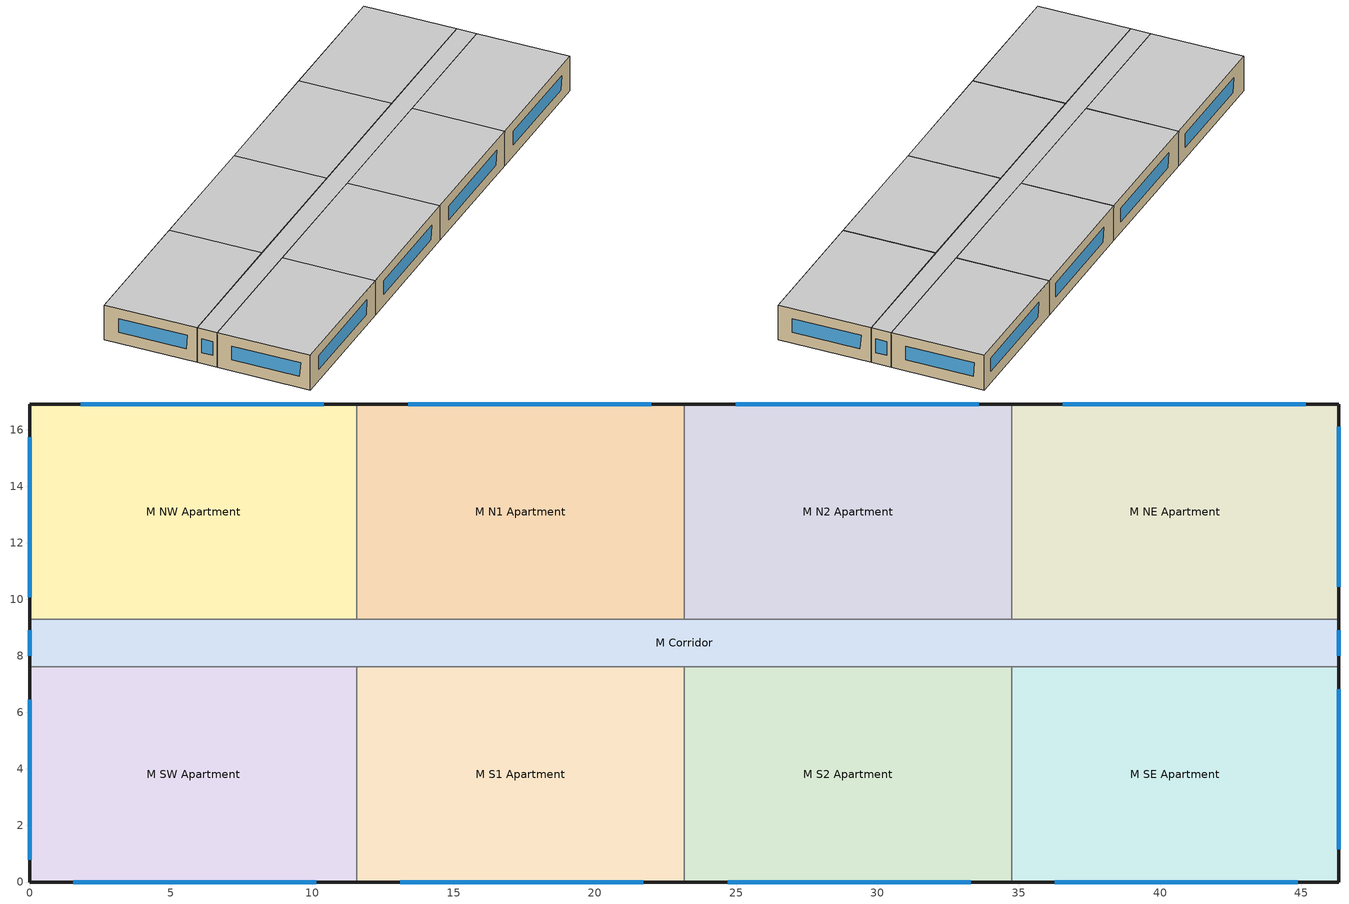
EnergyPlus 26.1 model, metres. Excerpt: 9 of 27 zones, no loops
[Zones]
M SW Apartment
 floor adiabatic (int_slab_floor): 0,7.62 11.58,7.62 11.58,0 0,0 z12.19
 wall outside (CN_Ext_Wall): 0,7.62 0,0 11.58,0 z12.19:15.24
 wall to M Corridor (int_wall): 11.58,7.62 0,7.62 z12.19:15.24
 wall to M S1 Apartment (int_wall): 11.58,0 11.58,7.62 z12.19:15.24
 window (ResWindow_U_0.45_SHGC_0.245): 1.53,0,14.34 1.53,0,13.16 9.96,0,13.16 10.13,0,14.36; 0,6.44,14.34 0,6.44,13.16 0,0.9,13.16 0,0.79,14.36
 ceiling adiabatic (int_slab_ceiling): 11.58,0 11.58,7.62 0,7.62 0,0 z15.24
M NW Apartment
 floor adiabatic (int_slab_floor): 0,16.92 11.58,16.92 11.58,9.3 0,9.3 z12.19
 wall outside (CN_Ext_Wall): 11.58,16.92 0,16.92 0,9.3 z12.19:15.24
 wall to M Corridor (int_wall): 0,9.3 11.58,9.3 z12.19:15.24
 wall to M N1 Apartment (int_wall): 11.58,9.3 11.58,16.92 z12.19:15.24
 window (ResWindow_U_0.45_SHGC_0.245): 0,15.74,14.34 0,15.74,13.16 0,10.2,13.16 0,10.08,14.36; 10.41,16.92,14.34 10.41,16.92,13.16 1.99,16.92,13.16 1.81,16.92,14.36
 ceiling adiabatic (int_slab_ceiling): 11.58,9.3 11.58,16.92 0,16.92 0,9.3 z15.24
M SE Apartment
 floor adiabatic (int_slab_floor): 34.75,7.62 46.33,7.62 46.33,0 34.75,0 z12.19
 wall outside (CN_Ext_Wall): 34.75,0 46.33,0 46.33,7.62 z12.19:15.24
 wall to M Corridor (int_wall): 46.33,7.62 34.75,7.62 z12.19:15.24
 window (ResWindow_U_0.45_SHGC_0.245): 36.28,0,14.34 36.28,0,13.16 44.71,0,13.16 44.88,0,14.36; 46.33,1.16,14.34 46.33,1.16,13.16 46.33,6.7,13.16 46.33,6.81,14.36
 ceiling adiabatic (int_slab_ceiling): 46.33,0 46.33,7.62 34.75,7.62 34.75,0 z15.24
M NE Apartment
 floor adiabatic (int_slab_floor): 34.75,16.92 46.33,16.92 46.33,9.3 34.75,9.3 z12.19
 wall outside (CN_Ext_Wall): 46.33,9.3 46.33,16.92 34.75,16.92 z12.19:15.24
 wall to M Corridor (int_wall): 34.75,9.3 46.33,9.3 z12.19:15.24
 window (ResWindow_U_0.45_SHGC_0.245): 45.16,16.92,14.34 45.16,16.92,13.16 36.73,16.92,13.16 36.56,16.92,14.36; 46.33,10.45,14.34 46.33,10.45,13.16 46.33,16,13.16 46.33,16.11,14.36
 ceiling adiabatic (int_slab_ceiling): 46.33,9.3 46.33,16.92 34.75,16.92 34.75,9.3 z15.24
M N1 Apartment
 floor adiabatic (int_slab_floor): 11.58,16.92 23.16,16.92 23.16,9.3 11.58,9.3 z12.19
 wall outside (CN_Ext_Wall): 23.16,16.92 11.58,16.92 z12.19:15.24
 wall to M Corridor (int_wall): 11.58,9.3 23.16,9.3 z12.19:15.24
 wall to M N2 Apartment (int_wall): 23.16,9.3 23.16,16.92 z12.19:15.24
 window (ResWindow_U_0.45_SHGC_0.245): 21.99,16.92,14.34 21.99,16.92,13.16 13.57,16.92,13.16 13.4,16.92,14.36
 ceiling adiabatic (int_slab_ceiling): 23.16,9.3 23.16,16.92 11.58,16.92 11.58,9.3 z15.24
M N2 Apartment
 floor adiabatic (int_slab_floor): 23.16,16.92 34.75,16.92 34.75,9.3 23.16,9.3 z12.19
 wall outside (CN_Ext_Wall): 34.75,16.92 23.16,16.92 z12.19:15.24
 wall to M Corridor (int_wall): 23.16,9.3 34.75,9.3 z12.19:15.24
 wall to M NE Apartment (int_wall): 34.75,9.3 34.75,16.92 z12.19:15.24
 window (ResWindow_U_0.45_SHGC_0.245): 33.58,16.92,14.34 33.58,16.92,13.16 25.15,16.92,13.16 24.98,16.92,14.36
 ceiling adiabatic (int_slab_ceiling): 34.75,9.3 34.75,16.92 23.16,16.92 23.16,9.3 z15.24
M S1 Apartment
 floor adiabatic (int_slab_floor): 11.58,7.62 23.16,7.62 23.16,0 11.58,0 z12.19
 wall outside (CN_Ext_Wall): 11.58,0 23.16,0 z12.19:15.24
 wall to M Corridor (int_wall): 23.16,7.62 11.58,7.62 z12.19:15.24
 wall to M S2 Apartment (int_wall): 23.16,0 23.16,7.62 z12.19:15.24
 window (ResWindow_U_0.45_SHGC_0.245): 13.12,0,14.34 13.12,0,13.16 21.54,0,13.16 21.72,0,14.36
 ceiling adiabatic (int_slab_ceiling): 23.16,0 23.16,7.62 11.58,7.62 11.58,0 z15.24
M S2 Apartment
 floor adiabatic (int_slab_floor): 23.16,7.62 34.75,7.62 34.75,0 23.16,0 z12.19
 wall outside (CN_Ext_Wall): 23.16,0 34.75,0 z12.19:15.24
 wall to M Corridor (int_wall): 34.75,7.62 23.16,7.62 z12.19:15.24
 wall to M SE Apartment (int_wall): 34.75,0 34.75,7.62 z12.19:15.24
 window (ResWindow_U_0.45_SHGC_0.245): 24.7,0,14.34 24.7,0,13.16 33.12,0,13.16 33.3,0,14.36
 ceiling adiabatic (int_slab_ceiling): 34.75,0 34.75,7.62 23.16,7.62 23.16,0 z15.24
M Corridor
 floor adiabatic (int_slab_floor): 0,9.3 46.33,9.3 46.33,7.62 0,7.62 z12.19
 wall outside (CN_Ext_Wall): 0,9.3 0,7.62 / 46.33,7.62 46.33,9.3 z12.19:15.24
 window (NonresWindow_U_0.45_SHGC_0.245): 0,8.91 0,8 / 46.33,8 46.33,8.91 z13.15:14.36
 ceiling adiabatic (int_slab_ceiling): 46.33,7.62 46.33,9.3 0,9.3 0,7.62 z15.24
[Building]
ApartmentHighRise: North Axis {deg}=0; Terrain=City; Loads Convergence Tolerance Value {W}=0.04; Temperature Convergence Tolerance Value {deltaC}=0.2; Solar Distribution=FullInteriorAndExterior; Maximum Number of Warmup Days=25; Minimum Number of Warmup Days=6
[Site:Location]
Atlanta-Hartsfield.Jackson.Intl.AP_GA_USA WMO=722190: Latitude {deg}=33.64; Longitude {deg}=-84.43; Time Zone {hr}=-5; Elevation {m}=313
[SizingPeriod:DesignDay] Day of Month=21; Dry-Bulb Temperature Range Modifier Type=DefaultMultipliers; Humidity Condition Type=Wetbulb; Barometric Pressure {Pa}=97621; Rain Indicator=No; Snow Indicator=No; Daylight Saving Time Indicator=No
Name | Month | Day Type | Maximum Dry-Bulb Temperature {C} | Daily Dry-Bulb Temperature Range {deltaC} | Wetbulb or DewPoint at Maximum Dry-Bulb {C} | Wind Speed {m/s} | Wind Direction {deg} | Solar Model Indicator | Sky Clearness | ASHRAE Clear Sky Optical Depth for Beam Irradiance (taub) | ASHRAE Clear Sky Optical Depth for Diffuse Irradiance (taud)
Atlanta-Hartsfield.Jackson.Intl.AP_GA_USA Ann Htg 99.6% Condns DB | 1 | WinterDesignDay | -6.3 | 0 | -6.3 | 5.3 | 320 | ASHRAEClearSky | 0
Atlanta-Hartsfield.Jackson.Intl.AP_GA_USA Ann Clg .4% Condns DB=>MWB | 7 | SummerDesignDay | 34.4 | 9.5 | 23.5 | 4 | 300 | ASHRAETau |  | 0.556 | 1.779
[Site:WaterMainsTemperature]
Calculation Method=CORRELATION; Annual Average Outdoor Air Temperature {C}=16.6; Maximum Difference In Monthly Average Outdoor Air Temperatures {deltaC}=22.5
[Site:GroundTemperature:FCfactorMethod]
16, 11.9, 7.7, 4, 7.9, 13.8, 17.2, 20.8, 24.8, 26.1, 26.5, 22.5
[Material]
Name | Roughness | Thickness {m} | Conductivity {W/m-K} | Density {kg/m3} | Specific Heat {J/kg-K} | Thermal Absorptance | Solar Absorptance | Visible Absorptance
Std Wood 6inch | MediumSmooth | 0.15 | 0.12 | 540 | 1210 | 0.9 | 0.7 | 0.7
G01 13mm gypsum board | Smooth | 0.0127 | 0.16 | 800 | 1090 | 0.9 | 0.7 | 0.5
100mm Normalweight concrete floor | MediumRough | 0.1016 | 2.31 | 2322 | 832
[Material:NoMass] Thermal Absorptance=0.9; Solar Absorptance=0.7
Name | Roughness | Thermal Resistance {m2-K/W} | Visible Absorptance
CP02 CARPET PAD | VeryRough | 0.21648 | 0.8
CN_Wall_Insulation | MediumRough | 1.496667 | 0.7
[Construction]
InteriorFurnishings: Std Wood 6inch
int_wall: G01 13mm gypsum board, G01 13mm gypsum board
int_slab_floor: 100mm Normalweight concrete floor, CP02 CARPET PAD
int_slab_ceiling: CP02 CARPET PAD, 100mm Normalweight concrete floor
NonresWindow_U_0.45_SHGC_0.245: Nonres Window Glazing Layer
ResWindow_U_0.45_SHGC_0.245: Res Window Glazing Layer
CN_Ext_Wall: CN_Wall_Insulation
[WindowMaterial:SimpleGlazingSystem] U-Factor {W/m2-K}=1.8; Solar Heat Gain Coefficient=0.35; Visible Transmittance=0.2695
Nonres Window Glazing Layer; Res Window Glazing Layer
[Zone] Type=1; Multiplier=1; Ceiling Height {m}=-9999; Volume {m3}=autocalculate; Floor Area {m2}=autocalculate; Part of Total Floor Area=Yes
M SW Apartment; M NW Apartment; M SE Apartment; M NE Apartment; M N1 Apartment; M N2 Apartment; M S1 Apartment; M S2 Apartment; M Corridor
[InternalMass] Construction=InteriorFurnishings; Surface Area {m2}=176.4981
Name | Zone or ZoneList
M SW Apartment_InternalMass_1 | M SW Apartment
M NW Apartment_InternalMass_1 | M NW Apartment
M SE Apartment_InternalMass_1 | M SE Apartment
M NE Apartment_InternalMass_1 | M NE Apartment
M N1 Apartment_InternalMass_1 | M N1 Apartment
M N2 Apartment_InternalMass_1 | M N2 Apartment
M S1 Apartment_InternalMass_1 | M S1 Apartment
M S2 Apartment_InternalMass_1 | M S2 Apartment
[People] Number of People Calculation Method=People; Activity Level Schedule=Activity Schedule
Name | Zone or ZoneList or Space or SpaceList | Number of People Schedule | Number of People | Fraction Radiant | Sensible Heat Fraction
M SW Apartment People | M SW Apartment | OCC_APT_SCH_WORKING_FAMILY | 2.5 | 0.3 | AUTOCALCULATE
M NW Apartment People | M NW Apartment | OCC_APT_SCH_STAY_HOME_FAMILY | 2.5 | 0.3 | AUTOCALCULATE
M SE Apartment People | M SE Apartment | OCC_APT_SCH_WORKING_FAMILY | 2.5 | 0.3 | AUTOCALCULATE
M NE Apartment People | M NE Apartment | OCC_APT_SCH_STAY_HOME_FAMILY | 2.5 | 0.3 | AUTOCALCULATE
M N1 Apartment People | M N1 Apartment | OCC_APT_SCH_STAY_HOME_FAMILY | 2.5 | 0.3 | AUTOCALCULATE
M N2 Apartment People | M N2 Apartment | OCC_APT_SCH_STAY_HOME_FAMILY | 2.5 | 0.3 | AUTOCALCULATE
M S1 Apartment People | M S1 Apartment | OCC_APT_SCH_WORKING_FAMILY | 2.5 | 0.3 | AUTOCALCULATE
M S2 Apartment People | M S2 Apartment | OCC_APT_SCH_WORKING_FAMILY | 2.5 | 0.3 | AUTOCALCULATE
M Corridor People | M Corridor | OCC_APT_SCH_CORRIDOR | 4.18 | 0.5 | autocalculate
[Lights] Design Level Calculation Method=Watts/Area; Return Air Fraction=0; Fraction Radiant=0.6; Fraction Visible=0.2; Fraction Replaceable=1; Return Air Fraction Calculated from Plenum Temperature=No
Name | Zone or ZoneList or Space or SpaceList | Schedule | Watts per Floor Area {W/m2}
M SW Apartment_Lights_hardwired | M SW Apartment | ltg_sch_apartment_hardwired | 4.52084
M NW Apartment_Lights_hardwired | M NW Apartment | ltg_sch_apartment_hardwired | 4.52084
M SE Apartment_Lights_hardwired | M SE Apartment | ltg_sch_apartment_hardwired | 4.52084
M NE Apartment_Lights_hardwired | M NE Apartment | ltg_sch_apartment_hardwired | 4.52084
M N1 Apartment_Lights_hardwired | M N1 Apartment | ltg_sch_apartment_hardwired | 4.52084
M N2 Apartment_Lights_hardwired | M N2 Apartment | ltg_sch_apartment_hardwired | 4.52084
M S1 Apartment_Lights_hardwired | M S1 Apartment | ltg_sch_apartment_hardwired | 4.52084
M S2 Apartment_Lights_hardwired | M S2 Apartment | ltg_sch_apartment_hardwired | 4.52084
M Corridor_Lights_hardwired | M Corridor | ltg_sch_corridor | 5.29046
M SW Apartment_Lights_plugin | M SW Apartment | ltg_sch_apartment_plugin | 0.96875
M NW Apartment_Lights_plugin | M NW Apartment | ltg_sch_apartment_plugin | 0.96875
M SE Apartment_Lights_plugin | M SE Apartment | ltg_sch_apartment_plugin | 0.96875
M NE Apartment_Lights_plugin | M NE Apartment | ltg_sch_apartment_plugin | 0.96875
M N1 Apartment_Lights_plugin | M N1 Apartment | ltg_sch_apartment_plugin | 0.96875
M N2 Apartment_Lights_plugin | M N2 Apartment | ltg_sch_apartment_plugin | 0.96875
M S1 Apartment_Lights_plugin | M S1 Apartment | ltg_sch_apartment_plugin | 0.96875
M S2 Apartment_Lights_plugin | M S2 Apartment | ltg_sch_apartment_plugin | 0.96875
[ElectricEquipment] Schedule=EQP_APT_SCH; Design Level Calculation Method=Watts/Area; Watts per Floor Area {W/m2}=6.67; Fraction Latent=0; Fraction Radiant=0.5; Fraction Lost=0
Name | Zone or ZoneList or Space or SpaceList
M SW Apartment_Plug_MSW_Equip | M SW Apartment
M NW Apartment_Plug_MNW_Equip | M NW Apartment
M SE Apartment_Plug_MSE_Equip | M SE Apartment
M NE Apartment_Plug_MNE_Equip | M NE Apartment
M N1 Apartment_Plug_MN1_Equip | M N1 Apartment
M N2 Apartment_Plug_MN2_Equip | M N2 Apartment
M S1 Apartment_Plug_MS1_Equip | M S1 Apartment
M S2 Apartment_Plug_MS2_Equip | M S2 Apartment
[ZoneInfiltration:DesignFlowRate] Schedule=INF_APT_SCH; Design Flow Rate Calculation Method=AirChanges/Hour; Air Changes per Hour {1/hr}=0.5; Constant Term Coefficient=1; Temperature Term Coefficient=0; Velocity Term Coefficient=0; Velocity Squared Term Coefficient=0
Name | Zone or ZoneList or Space or SpaceList
M SW Apartment_Infiltration | M SW Apartment
M NW Apartment_Infiltration | M NW Apartment
M SE Apartment_Infiltration | M SE Apartment
M NE Apartment_Infiltration | M NE Apartment
M N1 Apartment_Infiltration | M N1 Apartment
M N2 Apartment_Infiltration | M N2 Apartment
M S1 Apartment_Infiltration | M S1 Apartment
M S2 Apartment_Infiltration | M S2 Apartment
M Corridor_Infiltration | M Corridor
[Exterior:Lights]
Facade Lighting: Schedule=Exterior_Lgt_ALWAYS_ON; Design Level {W}=8200.91; Control Option=AstronomicalClock
[ZoneVentilation:WindandStackOpenArea] Opening Area {m2}=0.1181; Opening Area Fraction Schedule=Sliding_Doors_Ventilation_Availability_SCH; Opening Effectiveness=autocalculate; Height Difference {m}=15.2393; Discharge Coefficient for Opening=autocalculate; Minimum Indoor Temperature {C}=18.89; Maximum Indoor Temperature {C}=25.56; Delta Temperature {deltaC}=-100; Minimum Outdoor Temperature {C}=15.56; Maximum Outdoor Temperature {C}=23.89; Maximum Wind Speed {m/s}=40
Name | Zone or Space | Effective Angle {deg}
M SW Apartment Sliding Door Ventilation | M SW Apartment | 180
M NW Apartment Sliding Door Ventilation | M NW Apartment | 0
M SE Apartment Sliding Door Ventilation | M SE Apartment | 180
M NE Apartment Sliding Door Ventilation | M NE Apartment | 0
M N1 Apartment Sliding Door Ventilation | M N1 Apartment | 0
M N2 Apartment Sliding Door Ventilation | M N2 Apartment | 0
M S1 Apartment Sliding Door Ventilation | M S1 Apartment | 180
M S2 Apartment Sliding Door Ventilation | M S2 Apartment | 180
[AvailabilityManager:Scheduled] Schedule=All On
AirLoop G S1 Availability Manager; AirLoop G S2 Availability Manager; AirLoop M SW Availability Manager; AirLoop M NW Availability Manager; AirLoop M SE Availability Manager; AirLoop M NE Availability Manager; AirLoop M N1 Availability Manager; AirLoop M N2 Availability Manager; AirLoop M S1 Availability Manager; AirLoop M S2 Availability Manager; AirLoop T SW Availability Manager; AirLoop T NW Availability Manager; AirLoop T SE Availability Manager; AirLoop T NE Availability Manager; AirLoop T N1 Availability Manager; AirLoop T N2 Availability Manager; AirLoop T S1 Availability Manager; AirLoop T S2 Availability Manager
[EnergyManagementSystem:Actuator]
Name | Actuated Component Unique | Actuated Component Type | Actuated Component Control Type
S_LivingUnit_CLGSETP_Actuator | S CLGSETP_APT_SCH | Schedule:Compact | Schedule Value
S_LivingUnit_HTGSETP_Actuator | S HTGSETP_APT_SCH | Schedule:Compact | Schedule Value
N_LivingUnit_CLGSETP_Actuator | N CLGSETP_APT_SCH | Schedule:Compact | Schedule Value
N_LivingUnit_HTGSETP_Actuator | N HTGSETP_APT_SCH | Schedule:Compact | Schedule Value
CLGSETP_OFF_SCH_Actuator | CLGSETP_OFF_SCH_Yes_Optimum | Schedule:Compact | Schedule Value
HTGSETP_OFF_SCH_Actuator | HTGSETP_OFF_SCH_Yes_Optimum | Schedule:Compact | Schedule Value
BoilerCurve | Central BOILER EFFICIENCY CURVE | Curve | Curve Result
[Schedule:Compact]
OCC_APT_SCH_STAY_HOME_FAMILY; OCC_APT_SCH_CORRIDOR: Through: 12/31, For: AllDays, Until: 7:00, 1, Until: 8:00, 0.85, Until: 9:00, 0.39, Until: 16:00, 0.25, Until: 17:00, 0.3, Until: 18:00, 0.52, Until: 21:00, 0.87, Until: 24:00, 1
OCC_APT_SCH_WORKING_FAMILY: Through: 12/31, For: SummerDesignDay, Until: 24:00, 1, For: WinterDesignDay, Until: 24:00, 0, For: Weekday, Until: 8:00, 1, Until: 18:00, 0, Until: 24:00, 1, For: Weekend AllOtherDays, Until: 11:00, 1, Until: 15:00, 0.5, Until: 16:00, 0, Until: 24:00, 1
EQP_APT_SCH: Through: 12/31, For: AllDays, Until: 1:00, 0.45, Until: 2:00, 0.41, Until: 3:00, 0.39, Until: 5:00, 0.38, Until: 6:00, 0.43, Until: 7:00, 0.54, Until: 8:00, 0.65, Until: 9:00, 0.66, Until: 10:00, 0.67, Until: 11:00, 0.69, Until: 12:00, 0.7, Until: 13:00, 0.69, Until: 14:00, 0.66, Until: 15:00, 0.65, Until: 16:00, 0.68, Until: 17:00, 0.8, Until: 19:00, 1, Until: 20:00, 0.93, Until: 21:00, 0.89, Until: 22:00, 0.85, Until: 23:00, 0.71, Until: 24:00, 0.58
INF_APT_SCH; All On; Exterior_Lgt_ALWAYS_ON: Through: 12/31, For: AllDays, Until: 24:00, 1
S HTGSETP_APT_SCH: THROUGH: 12/31, For: Weekday, Until: 9:00, 21.7, Until: 17:00, 21.7, Until: 24:00, 21.7, For: Weekend AllOtherDays, UNTIL: 24:00, 21.7
S CLGSETP_APT_SCH: THROUGH: 12/31, For: Weekday SummerDesignDay, Until: 9:00, 24.4, Until: 17:00, 24.4, Until: 24:00, 24.4, For: Weekend AllOtherDays, UNTIL: 24:00, 24.4
N HTGSETP_APT_SCH: THROUGH: 12/31, FOR:AllDays, UNTIL: 24:00, 21.7
N CLGSETP_APT_SCH: THROUGH: 12/31, For: SummerDesignDay, Until: 9:00, 24.4, Until: 18:00, 27.1778, Until: 24:00, 24.4, FOR:AllOtherDays, UNTIL: 24:00, 24.4
HTGSETP_OFF_SCH_Yes_Optimum: THROUGH: 12/31, FOR: WinterDesignDay SummerDesignDay, UNTIL: 7:00, 15.6, UNTIL: 8:00, 18.3, UNTIL: 17:00, 21.1, UNTIL: 18:00, 18.3, UNTIL: 24:00, 15.6, FOR:Weekdays, UNTIL: 7:00, 15.6, UNTIL: 8:00, 17.8, UNTIL: 9:00, 20, UNTIL: 17:00, 21.1, UNTIL: 18:00, 18.3, UNTIL: 24:00, 15.6, FOR: AllOtherDays, UNTIL: 24:00, 15.6
CLGSETP_OFF_SCH_Yes_Optimum: THROUGH: 12/31, FOR: WinterDesignDay SummerDesignDay, UNTIL: 7:00, 29.4, UNTIL: 8:00, 26.7, UNTIL:17:00, 23.9, UNTIL: 18:00, 26.7, UNTIL: 24:00, 29.4, FOR:Weekdays, UNTIL: 7:00, 29.4, UNTIL: 8:00, 27.8, UNTIL: 9:00, 25.6, UNTIL: 17:00, 23.9, UNTIL: 18:00, 26.7, UNTIL: 24:00, 29.4, FOR: AllOtherDays, UNTIL: 24:00, 29.4
Activity Schedule: Through: 12/31, For: AllDays, Until: 24:00, 95
Sliding_Doors_Ventilation_Availability_SCH: Through: 12/31, For: WinterDesignDay SummerDesignDay, Until: 24:00, 0, For: Allotherdays, Until: 6:00, 0, Until: 22:00, 1, Until: 24:00, 0
[SCHEDULE:COMPACT]
ltg_sch_corridor: Through: 12/31, For: SummerDesignDay, Until: 24:00, 1, For: WinterDesignDay, Until: 24:00, 0, For: Weekdays, Until: 24:00, 0.625, For: Saturday, Until: 24:00, 0.625, For: AllOtherDays, Until: 24:00, 0.625
ltg_sch_apartment_hardwired; ltg_sch_apartment_plugin: Through: 12/31, For: SummerDesignDay, Until: 24:00, 1, For: WinterDesignDay, Until: 24:00, 0, For: Weekdays, Until: 4:00, 0.01132, Until: 5:00, 0.03395, Until: 6:00, 0.07355, Until: 7:00, 0.07921, Until: 8:00, 0.07355, Until: 9:00, 0.03395, Until: 15:00, 0.02263, Until: 16:00, 0.03961, Until: 17:00, 0.07921, Until: 18:00, 0.11316, Until: 19:00, 0.15277, Until: 21:00, 0.18106, Until: 22:00, 0.12448, Until: 23:00, 0.0679, Until: 24:00, 0.02829, For: Saturday, Until: 4:00, 0.01132, Until: 5:00, 0.03395, Until: 6:00, 0.07355, Until: 7:00, 0.07921, Until: 8:00, 0.07355, Until: 9:00, 0.03395, Until: 15:00, 0.02263, Until: 16:00, 0.03961, Until: 17:00, 0.07921, Until: 18:00, 0.11316, Until: 19:00, 0.15277, Until: 21:00, 0.18106, Until: 22:00, 0.12448, Until: 23:00, 0.0679, Until: 24:00, 0.02829, For: AllOtherDays, Until: 4:00, 0.01132, Until: 5:00, 0.03395, Until: 6:00, 0.07355, Until: 7:00, 0.07921, Until: 8:00, 0.07355, Until: 9:00, 0.03395, Until: 15:00, 0.02263, Until: 16:00, 0.03961, Until: 17:00, 0.07921, Until: 18:00, 0.11316, Until: 19:00, 0.15277, Until: 21:00, 0.18106, Until: 22:00, 0.12448, Until: 23:00, 0.0679, Until: 24:00, 0.02829
[Curve:Quadratic]
Central Boiler Efficiency Curve: Coefficient1 Constant=1; Coefficient2 x=0; Coefficient3 x**2=0; Minimum Value of x=0; Maximum Value of x=1
